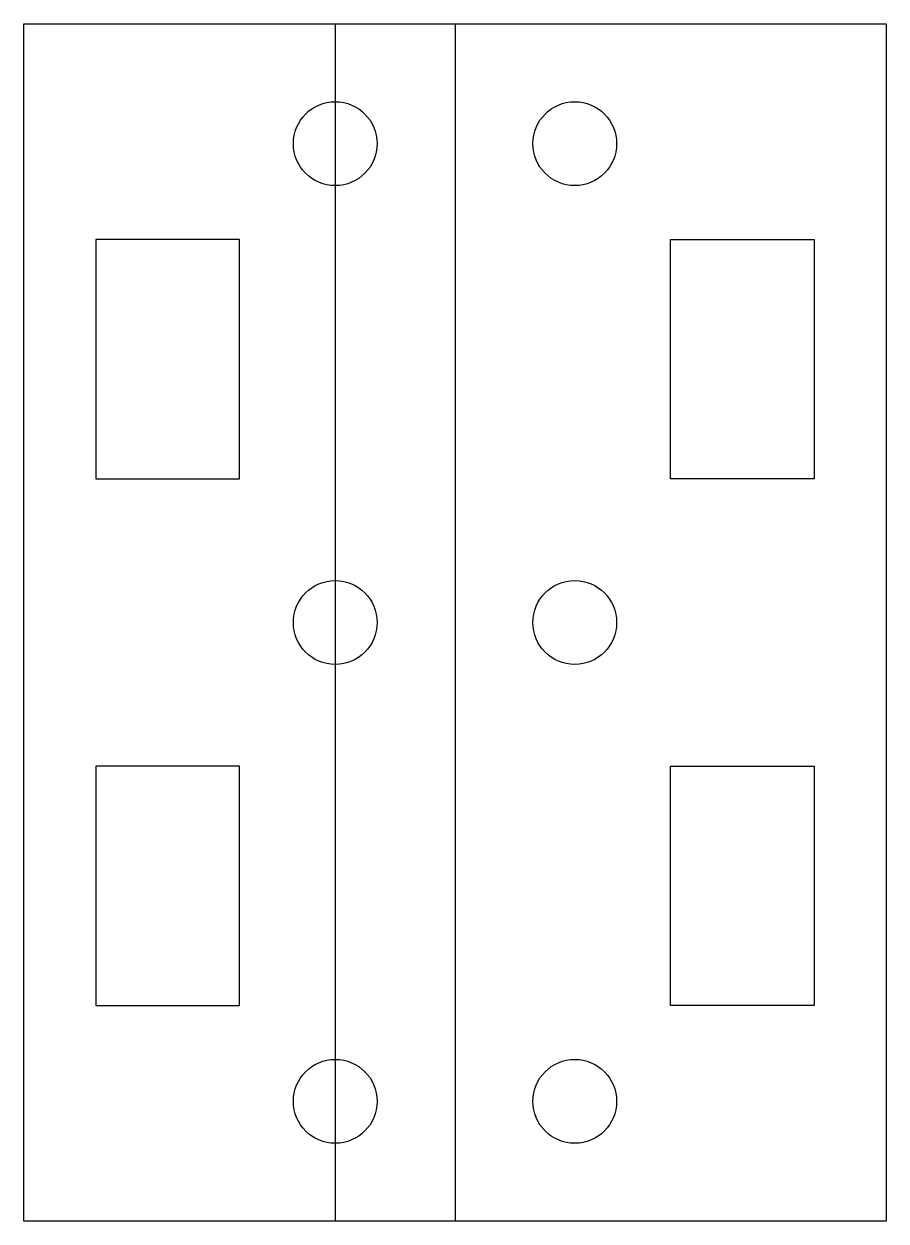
# Model space of a CAD drawing. Header units: millimetres. Extents: x 0 to 36, y 0 to 50.
import ezdxf

# ---------------------------------------------------------------- set-up
doc = ezdxf.new("R2010")
doc.units = ezdxf.units.MM
doc.layers.get('0').update_dxf_attribs({"linetype": 'CONTINUOUS'})

msp = doc.modelspace()

# ---------------------------------------------------------------- linework, layer by layer
for p, q in [((13, 50), (13, 0)), ((18, 50), (18, 0))]:
    msp.add_line(p, q)
for points in [[(36, 0), (0, 0), (0, 50), (36, 50)], [(9, 41), (3, 41), (3, 31), (9, 31)], [(27, 41), (33, 41), (33, 31), (27, 31)], [(9, 19), (3, 19), (3, 9), (9, 9)], [(27, 9), (27, 19), (33, 19), (33, 9)]]:
    msp.add_lwpolyline(points, close=True)
for centre in [(13, 45), (23, 45), (13, 25), (23, 25), (13, 5), (23, 5)]:
    msp.add_circle(centre, 1.75)

doc.saveas('drawing.dxf')
